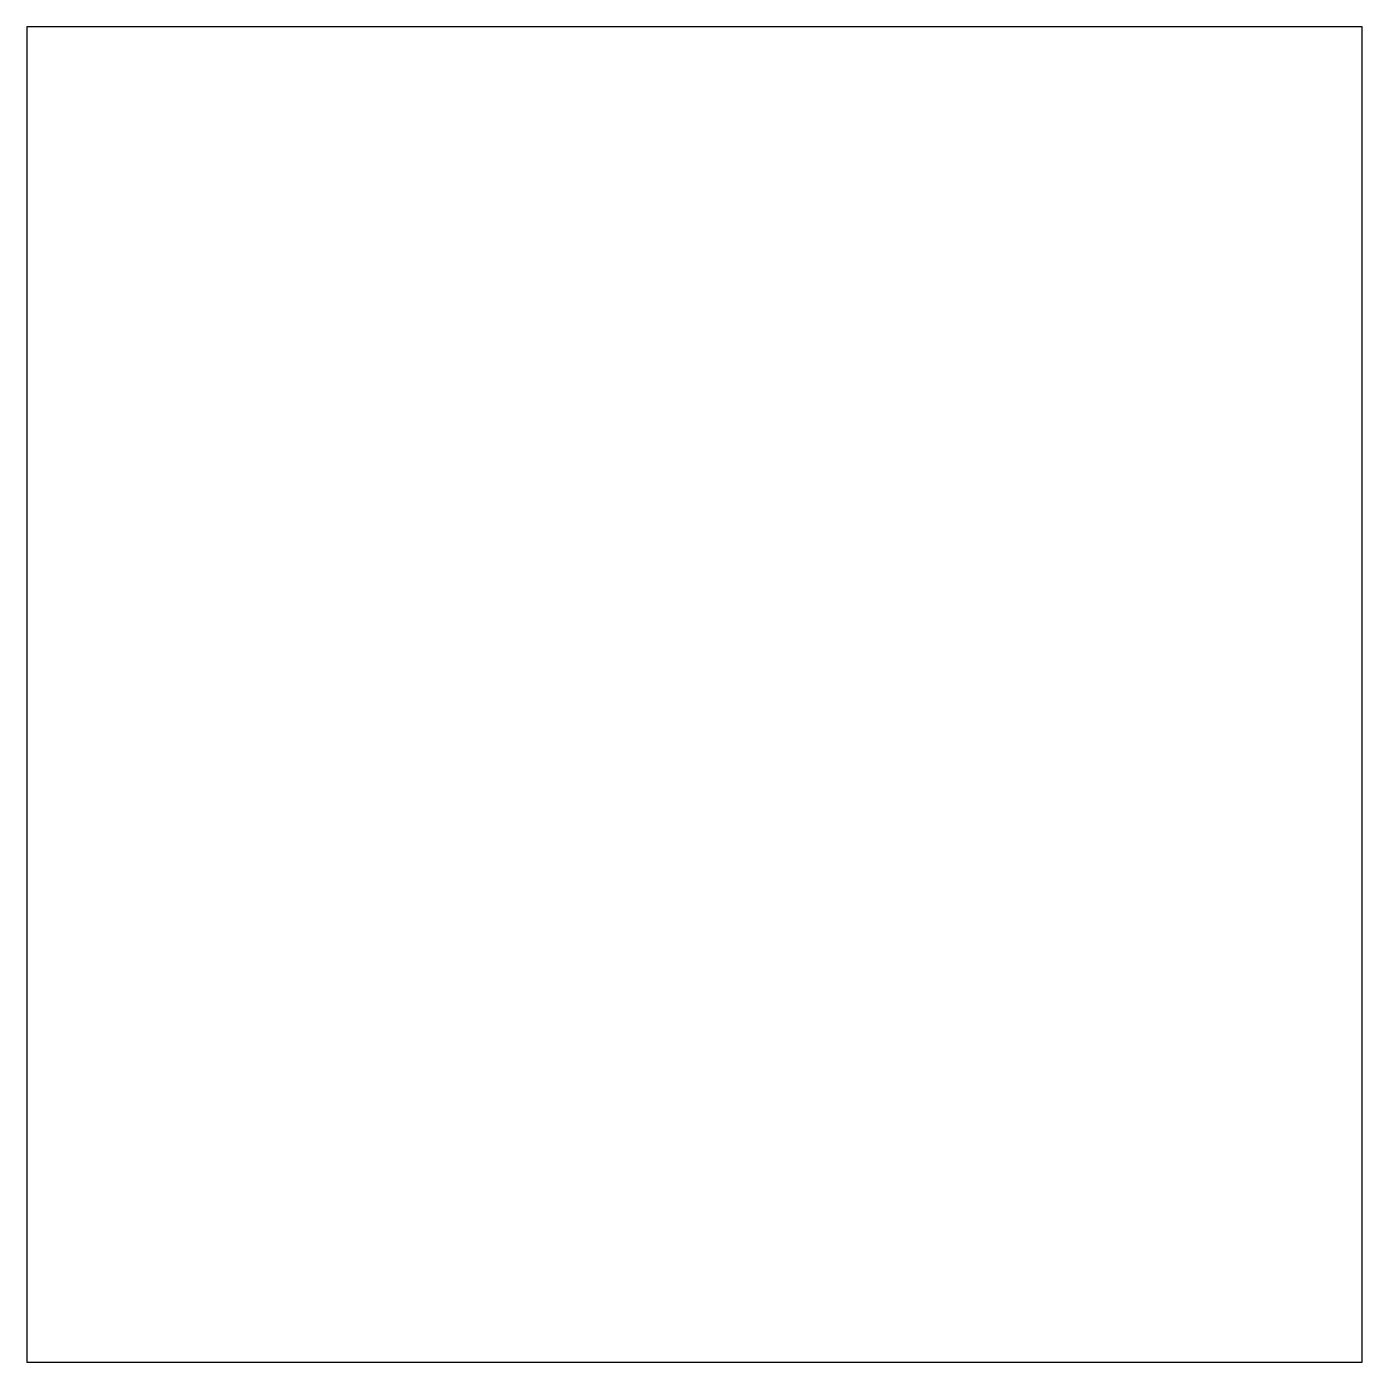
# Model space of a CAD drawing. Header units: millimetres. Extents: x 0 to 2, y 0 to 2.
import ezdxf

# ---------------------------------------------------------------- set-up
doc = ezdxf.new("R2010")
doc.units = ezdxf.units.MM
doc.layers.add('L0_FR4', color=7, linetype='CONTINUOUS')

msp = doc.modelspace()

# ---------------------------------------------------------------- linework, layer by layer
at = {"layer": 'L0_FR4', "color": 97, "true_color": 0x2e7d32}
msp.add_lwpolyline([(0.001, 0.001), (1.999, 0.001), (1.999, 1.999), (0.001, 1.999)], close=True, dxfattribs=at)

doc.saveas('drawing.dxf')
